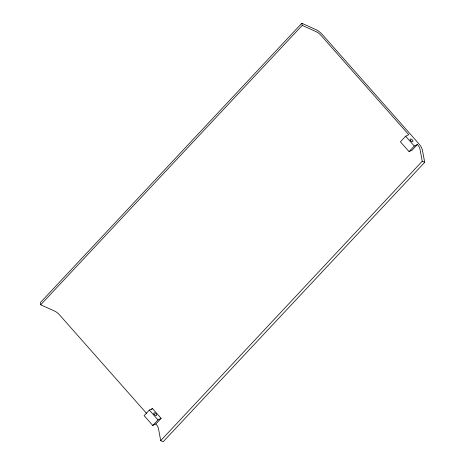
<?xml version="1.0" encoding="UTF-8"?>
<svg xmlns="http://www.w3.org/2000/svg" width="465" height="465" viewBox="0 0 465 465"><rect width="100%" height="100%" fill="white"/><g stroke="black" fill="none" stroke-linecap="round" stroke-linejoin="round"><path stroke-width="0.7" d="M155.891 423.929L152.764 425.458L144.103 415.658L149.335 410.066L152.462 408.543L161.123 418.343L155.891 423.929A7.952 3.97 43.1 0 1 158.466 428.625L160.716 440.634L163.174 441.75L424.702 162.326L422.452 150.311A11.044 5.516 43.1 0 0 418.878 143.79L322.39 34.584A11.044 5.516 43.1 0 0 315.758 29.557L301.826 23.25L40.298 302.674L40.693 304.796L54.632 311.102A7.952 3.97 43.1 0 1 59.404 314.724L146.754 413.588M40.693 304.796L302.221 25.372L301.826 23.25M302.221 25.372L316.159 31.678A7.952 3.97 43.1 0 1 320.931 35.299L408.758 134.705L405.631 136.228L400.4 141.819L409.061 151.619L412.188 150.09L417.419 144.505A7.952 3.97 43.1 0 1 419.994 149.201L422.243 161.21L160.716 440.634M151.514 409.56L152.462 408.543M152.764 425.458L157.995 419.872L161.123 418.343M409.061 151.619L414.292 146.033L417.419 144.505M422.243 161.21L424.702 162.326M405.631 136.228L414.292 146.033M149.335 410.066L157.995 419.872M154.037 414.117A1.767 0.884 43.1 0 0 156.502 415.431A1.767 0.884 43.1 0 0 155.153 413.065A1.767 0.884 43.1 0 0 154.037 414.117M410.333 140.279A1.767 0.884 43.1 0 0 412.798 141.593A1.767 0.884 43.1 0 0 411.449 139.227A1.767 0.884 43.1 0 0 410.333 140.279"/></g></svg>
